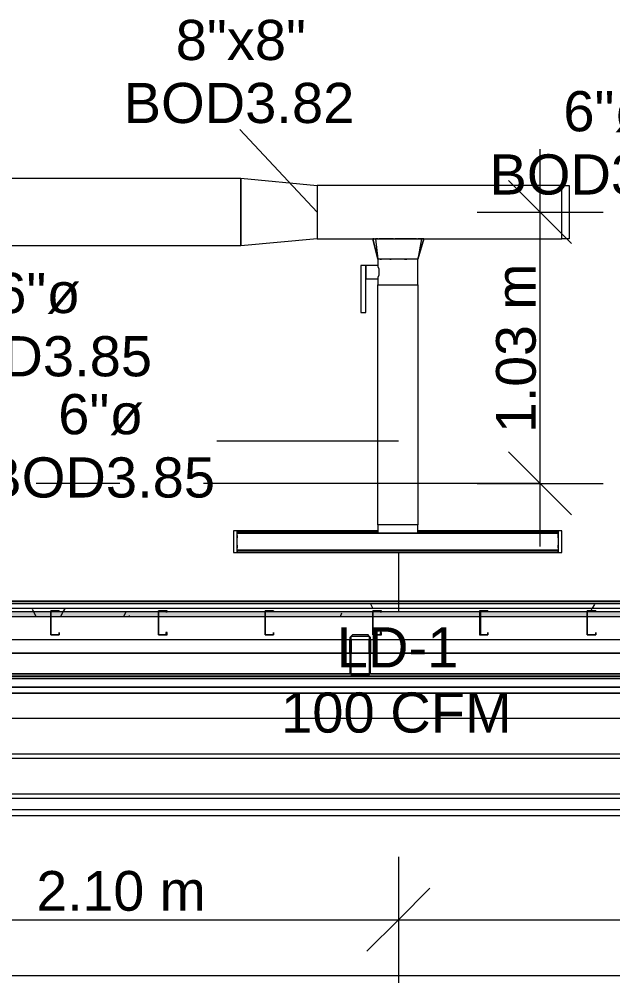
# Model space of a CAD drawing. Header units: metres. Extents: x -2 to 237, y -8 to 52.
# Drawn here: x 18.839 to 21.084, y 7.315 to 10.957 of the extents above; entities that cross this region are included whole.
import ezdxf

# ---------------------------------------------------------------- set-up
doc = ezdxf.new("R2010")
doc.units = ezdxf.units.M
doc.layers.add('HVAC - Ductos', color=5, linetype='Continuous', lineweight=0)
doc.layers.add('PDF_Text', color=7, linetype='Continuous', lineweight=0)
doc.layers.add('PDF_Geometry', color=7, linetype='Continuous', lineweight=0, true_color=0xaaaaaa)
doc.layers.add('PDF_Solid Fills', color=7, linetype='Continuous', lineweight=0, true_color=0xffffff)
doc.styles.add('PDF Helvetica', font='')
doc.styles.get('PDF Helvetica').set_extended_font_data('Helvetica')

msp = doc.modelspace()

# ---------------------------------------------------------------- hatches: boundary and pattern name
at = {"layer": 'PDF_Solid Fills', "lineweight": 0, "transparency": 33554559}
h = msp.add_hatch(color=256, dxfattribs=at)
h.paths.add_polyline_path([(12.8691, 8.6982), (12.8691, 8.7165), (12.4614, 8.7165), (12.4614, 8.6982)])
h.paths.add_polyline_path([(58.328, 8.6982), (60.1333, 8.6982), (60.1333, 8.7165), (58.328, 8.7165)])
h.paths.add_polyline_path([(58.3235, 8.6982), (58.3235, 8.7165), (57.5171, 8.7165), (57.5171, 8.6982)])
h.paths.add_polyline_path([(57.5125, 8.6982), (57.5125, 8.7165), (55.4875, 8.7165), (55.4875, 8.6982)])
h.paths.add_polyline_path([(55.4829, 8.6982), (55.4829, 8.7165), (53.4578, 8.7165), (53.4578, 8.6982)])
h.paths.add_polyline_path([(53.4532, 8.6982), (53.4532, 8.7165), (52.6469, 8.7165), (52.6469, 8.6982)])
h.paths.add_polyline_path([(52.6423, 8.6982), (52.6423, 8.7165), (50.6171, 8.7165), (50.6171, 8.6982)])
h.paths.add_polyline_path([(50.6126, 8.6982), (50.6126, 8.7165), (48.5875, 8.7165), (48.5875, 8.6982)])
h.paths.add_polyline_path([(48.583, 8.6982), (48.583, 8.7165), (47.7766, 8.7165), (47.7766, 8.6982)])
h.paths.add_polyline_path([(47.772, 8.6982), (47.772, 8.7165), (45.7469, 8.7165), (45.7469, 8.6982)])
h.paths.add_polyline_path([(45.7423, 8.6982), (45.7423, 8.7165), (42.9063, 8.7165), (42.9063, 8.6982)])
h.paths.add_polyline_path([(42.9017, 8.6982), (42.9017, 8.7165), (40.8767, 8.7165), (40.8767, 8.6982)])
h.paths.add_polyline_path([(40.8721, 8.6982), (40.8721, 8.7165), (38.0361, 8.7165), (38.0361, 8.6982)])
h.paths.add_polyline_path([(38.0315, 8.6982), (38.0315, 8.7165), (36.0064, 8.7165), (36.0064, 8.6982)])
h.paths.add_polyline_path([(36.0018, 8.6982), (36.0018, 8.7165), (35.1954, 8.7165), (35.1954, 8.6982)])
h.paths.add_polyline_path([(35.1908, 8.6982), (35.1908, 8.7165), (33.1658, 8.7165), (33.1658, 8.6982)])
h.paths.add_polyline_path([(33.1612, 8.6982), (33.1612, 8.7165), (31.1361, 8.7165), (31.1361, 8.6982)])
h.paths.add_polyline_path([(31.1315, 8.6982), (31.1315, 8.7165), (30.3252, 8.7165), (30.3252, 8.6982)])
h.paths.add_polyline_path([(30.3206, 8.6982), (30.3206, 8.7165), (28.2955, 8.7165), (28.2955, 8.6982)])
h.paths.add_polyline_path([(28.2909, 8.6982), (28.2909, 8.7165), (26.2659, 8.7165), (26.2659, 8.6982)])
h.paths.add_polyline_path([(26.2613, 8.6982), (26.2613, 8.7165), (25.4549, 8.7165), (25.4549, 8.6982)])
h.paths.add_polyline_path([(25.4503, 8.6982), (25.4503, 8.7165), (23.4252, 8.7165), (23.4252, 8.6982)])
h.paths.add_polyline_path([(23.4206, 8.6982), (23.4206, 8.7165), (20.5846, 8.7165), (20.5846, 8.6982)])
h.paths.add_polyline_path([(20.58, 8.6982), (20.58, 8.7165), (18.555, 8.7165), (18.555, 8.6982)])
h.paths.add_polyline_path([(18.5504, 8.6982), (18.5504, 8.7165), (15.7143, 8.7165), (15.7143, 8.6982)])
h.paths.add_polyline_path([(15.7097, 8.6982), (15.7097, 8.7165), (13.6846, 8.7165), (13.6846, 8.6982)])
h.paths.add_polyline_path([(13.6801, 8.6982), (13.6801, 8.7165), (12.8737, 8.7165), (12.8737, 8.6982)])
h = msp.add_hatch(color=256, dxfattribs=at)
h.paths.add_polyline_path([(20.1631, 8.4783), (20.1631, 8.4828), (20.0944, 8.4828), (20.1625, 8.4783)])
h.paths.add_polyline_path([(20.1677, 8.6203), (20.1631, 8.6203), (20.1631, 8.4828), (20.1677, 8.6189)])
h.paths.add_polyline_path([(20.1585, 8.6249), (20.1585, 8.6295), (20.099, 8.6295)])
h.paths.add_polyline_path([(20.0944, 8.6203), (20.0898, 8.6203), (20.0898, 8.4874)])

# ---------------------------------------------------------------- linework, layer by layer
at = {"layer": 'HVAC - Ductos', "lineweight": 0}
for points in [[(19.9661, 10.2285), (19.6728, 10.54)], [(20.8091, 8.9639), (20.8091, 10.4667)], [(20.69, 10.3476), (20.8091, 10.2285), (20.9282, 10.1093)], [(20.5708, 10.2285), (20.8091, 10.2285), (21.0473, 10.2285)], [(20.3601, 10.1276), (20.3463, 10.0498), (20.3418, 10.0498), (20.3372, 10.0498), (20.3235, 10.0498), (20.3097, 10.0498), (20.2914, 10.0498), (20.273, 10.0498), (20.2501, 10.0498), (20.2318, 10.0498), (20.2181, 10.0498), (20.2043, 10.0498), (20.1998, 10.0498), (20.1952, 10.0498), (20.1952, 10.0268), (20.1494, 10.0268), (20.131, 10.0268), (20.131, 9.8481), (20.1494, 9.8481), (20.1494, 10.0268), (20.1494, 10.0222), (20.1494, 10.0131), (20.1494, 10.0085), (20.1494, 10.0039), (20.1494, 9.9948), (20.1494, 9.9902), (20.1494, 9.9856), (20.1494, 9.981), (20.1494, 9.9764), (20.1952, 9.9764), (20.1952, 9.9536), (20.1998, 9.9536), (20.2043, 9.9536), (20.2181, 9.9536), (20.2318, 9.9536), (20.2501, 9.9536), (20.273, 9.9536), (20.2914, 9.9536), (20.3097, 9.9536), (20.3235, 9.9536), (20.3372, 9.9536), (20.3463, 9.9536), (20.3463, 9.0464), (20.3418, 9.0464), (20.3372, 9.0464), (20.3235, 9.0464), (20.3097, 9.0464), (20.2914, 9.0464), (20.273, 9.0464), (20.2547, 9.0464), (20.2364, 9.0464), (20.2181, 9.0464), (20.2089, 9.0464), (20.1998, 9.0464), (20.1952, 9.0464), (20.1952, 9.0143), (20.1998, 9.0143), (20.2089, 9.0143), (20.2181, 9.0143), (20.2364, 9.0143), (20.2547, 9.0143), (20.273, 9.0143), (20.2914, 9.0143), (20.3097, 9.0143), (20.3235, 9.0143), (20.3372, 9.0143), (20.3418, 9.0143), (20.3463, 9.0143), (20.3463, 9.0464), (20.3372, 9.0464), (20.3235, 9.0464), (20.3097, 9.0464), (20.2914, 9.0464), (20.273, 9.0464), (20.2501, 9.0464), (20.2318, 9.0464), (20.2181, 9.0464), (20.2043, 9.0464), (20.1998, 9.0464), (20.1952, 9.0464), (20.1952, 9.9536), (20.1998, 9.9536), (20.2043, 9.9536), (20.2181, 9.9536), (20.2318, 9.9536), (20.2501, 9.9536), (20.273, 9.9536), (20.2914, 9.9536), (20.3097, 9.9536), (20.3235, 9.9536), (20.3372, 9.9536), (20.3463, 9.9536), (20.3463, 10.0498)], [(20.1952, 10.1276), (20.186, 10.1276), (20.1952, 10.0498), (20.1768, 10.1276), (20.1814, 10.1276), (20.1768, 10.1276), (20.1952, 10.0498)], [(20.2547, 10.1276), (20.2501, 10.1276), (20.2364, 10.1276), (20.2272, 10.1276), (20.2226, 10.1276), (20.2181, 10.1276), (20.1998, 10.1276)], [(20.3418, 10.1276), (20.3281, 10.1276), (20.3189, 10.1276), (20.3143, 10.1276), (20.3051, 10.1276), (20.2914, 10.1276), (20.2868, 10.1276), (20.2822, 10.1276), (20.2593, 10.1276)], [(20.3647, 10.1276), (20.3693, 10.1276), (20.3647, 10.1276), (20.3601, 10.1276), (20.3555, 10.1276), (20.3463, 10.1276)], [(20.3693, 10.1276), (20.3463, 10.0498), (20.3693, 10.1276)], [(20.1952, 10.0268), (20.1952, 10.0222), (20.1998, 10.0131), (20.1998, 10.0085), (20.1998, 9.9994), (20.1998, 9.9902), (20.1952, 9.981), (20.1952, 9.9764)], [(20.1998, 10.0498), (20.1998, 10.0498)], [(20.1998, 10.0498), (20.1998, 10.0498)], [(20.273, 9.3625), (19.5858, 9.3625)], [(20.69, 9.3213), (20.8091, 9.2021), (20.9282, 9.0831)], [(20.5708, 9.2021), (20.8091, 9.2021), (21.0473, 9.2021)], [(20.3463, 9.0464), (20.3463, 9.0464)], [(19.6637, 9.0006), (19.6637, 9.0234), (19.6637, 9.0189), (20.1952, 9.0189)], [(20.1952, 9.0234), (19.6637, 9.0234)], [(20.8779, 9.0006), (20.8779, 9.0234), (20.8779, 9.0189), (20.3463, 9.0189)], [(20.8779, 9.0234), (20.3463, 9.0234)], [(20.8779, 8.9639), (20.8779, 8.941), (20.8779, 8.9456), (19.6637, 8.9456), (19.6637, 8.941), (19.6637, 8.9639)], [(19.6637, 8.941), (20.8779, 8.941)], [(20.273, 8.941), (20.273, 8.7211)]]:
    msp.add_lwpolyline(points, dxfattribs=at)
for points in [[(17.3362, 10.3568), (19.6774, 10.3568), (19.6774, 10.1001), (17.3362, 10.1001)], [(19.9661, 10.1276), (20.8915, 10.1276), (20.8915, 10.3292), (19.9661, 10.3292), (19.9661, 10.1276), (19.6774, 10.1001), (19.6774, 10.3568), (19.9661, 10.3292)], [(20.9191, 10.3292), (20.9191, 10.1276), (20.8915, 10.1276), (20.8915, 10.3292)], [(20.2043, 10.0498), (20.2089, 10.0498)], [(20.241, 10.0498), (20.2456, 10.0498)], [(20.2959, 10.0498), (20.3005, 10.0498), (20.3051, 10.0498), (20.3005, 10.0498)], [(19.65, 8.941), (19.6637, 8.941), (19.6637, 9.0234), (19.65, 9.0234)], [(19.6637, 9.0143), (20.8779, 9.0143), (19.6637, 9.0143), (20.8779, 9.0143), (20.8779, 8.9502), (19.6637, 8.9502)], [(19.6637, 9.0051), (19.6637, 9.0006), (19.6637, 8.996), (19.6637, 9.0006)], [(20.8915, 8.941), (20.8915, 9.0234), (20.8779, 9.0234), (20.8779, 8.941)], [(20.8779, 8.996), (20.8779, 9.0006), (20.8779, 9.0051), (20.8779, 9.0006)], [(19.6637, 8.9685), (19.6637, 8.9639), (19.6637, 8.9593), (19.6637, 8.9639)], [(20.8779, 8.9593), (20.8779, 8.9639), (20.8779, 8.9685), (20.8779, 8.9639)]]:
    msp.add_lwpolyline(points, close=True, dxfattribs=at)
at = {"layer": 'HVAC - Ductos', "color": 252, "lineweight": 0, "true_color": 0x939598}
for points in [[(7.6277, 7.9697), (12.466, 7.9697), (30.8566, 7.9697), (40.0566, 7.9697), (49.2518, 7.9697), (58.6855, 7.9697)], [(20.273, 7.791), (20.273, 7.5527), (20.273, 7.3145)], [(20.3921, 7.6719), (20.273, 7.5527), (20.1539, 7.4337)], [(7.6277, 7.5527), (9.9048, 7.5527), (12.466, 7.5527), (13.79, 7.5527), (15.9755, 7.5527), (18.1701, 7.5527), (20.273, 7.5527), (22.9716, 7.5527), (25.1708, 7.5527), (27.3654, 7.5527), (29.5646, 7.5527)], [(7.6277, 7.342), (58.6855, 7.342)]]:
    msp.add_lwpolyline(points, dxfattribs=at)
at = {"layer": 'PDF_Geometry', "lineweight": 0}
for points in [[(19.2193, 9.2021), (18.9031, 9.2021)], [(20.8045, 9.2021), (19.5354, 9.2021)], [(60.1333, 8.6111), (12.4614, 8.6111), (12.4614, 8.7485), (60.1333, 8.7485)], [(12.5668, 8.7485), (21.5605, 8.7485)], [(21.5605, 8.7485), (12.5668, 8.7485)], [(12.5668, 8.7485), (21.5605, 8.7485)], [(21.5605, 8.7485), (12.5668, 8.7485)], [(12.5668, 8.7485), (21.5605, 8.7485)], [(21.5605, 8.7485), (12.5668, 8.7485)], [(12.5668, 8.7485), (21.5605, 8.7485)], [(21.5605, 8.7485), (12.5668, 8.7485)], [(12.5668, 8.7485), (21.5605, 8.7485)], [(21.5605, 8.7485), (12.5668, 8.7485)], [(12.4614, 8.7302), (60.1333, 8.7302)], [(20.58, 8.7165), (20.1768, 8.7165), (19.7691, 8.7165), (19.3659, 8.7165), (18.9582, 8.7165), (18.555, 8.7165)], [(23.4206, 8.7165), (23.0175, 8.7165), (22.6097, 8.7165), (22.2065, 8.7165), (21.7987, 8.7165), (21.3955, 8.7165), (20.9878, 8.7165), (20.5846, 8.7165)], [(20.58, 8.6982), (20.1768, 8.6982), (19.7691, 8.6982), (19.3659, 8.6982), (18.9582, 8.6982), (18.555, 8.6982)], [(23.4206, 8.6982), (23.0175, 8.6982), (22.6097, 8.6982), (22.2065, 8.6982), (21.7987, 8.6982), (21.3955, 8.6982), (20.9878, 8.6982), (20.5846, 8.6982)], [(20.0898, 8.5607), (20.0898, 8.6111)], [(20.0944, 8.6111), (20.0944, 8.5607)], [(20.1631, 8.5607), (20.1631, 8.6111)], [(20.1677, 8.6111), (20.1677, 8.5607)], [(20.1631, 8.5149), (20.1677, 8.5195)], [(20.1218, 8.4782), (20.1264, 8.4828)], [(20.0898, 8.4095), (20.1677, 8.4095)], [(21.6659, 8.0109), (18.5962, 8.0109), (18.6008, 8.0109), (15.5311, 8.0109), (15.5357, 8.0109), (12.466, 8.0109), (12.466, 7.9926), (12.466, 7.9789), (12.466, 7.9651), (12.466, 7.9559), (12.466, 7.9468), (15.5357, 7.9468), (15.5357, 7.9559), (15.5357, 7.9651), (15.5357, 7.9789), (15.5357, 7.9926), (15.5357, 8.0109), (15.5357, 8.3408), (15.5311, 8.3408), (15.5311, 8.0109)], [(21.6659, 8.3408), (21.675, 8.3408), (21.6888, 8.3408), (21.6796, 8.3408), (21.6888, 8.3408), (21.6384, 8.3408), (21.5971, 8.3408), (21.6384, 8.3408), (21.6521, 8.3408), (21.6475, 8.3408), (21.6521, 8.3408), (21.6521, 8.0109), (18.6099, 8.0109), (18.6099, 8.3408), (18.6236, 8.3408), (18.6145, 8.3408), (18.6236, 8.3408), (18.5732, 8.3408), (18.5778, 8.3408), (18.5732, 8.3408), (18.587, 8.3408)], [(18.6008, 8.0109), (18.5962, 8.0109), (18.5962, 7.9926), (18.5962, 7.9789), (18.5962, 7.9651), (18.5962, 7.9559), (18.5962, 7.9468), (21.6659, 7.9468), (21.6659, 7.9559), (21.6659, 7.9651), (21.6659, 7.9789), (21.6659, 7.9926), (21.6659, 8.0109), (21.6659, 8.3408), (21.6613, 8.3408), (21.6475, 8.3408), (21.6613, 8.3408), (21.6659, 8.3408), (21.675, 8.3408)], [(21.6521, 8.3133), (18.6099, 8.3133)], [(18.6099, 8.1804), (21.6521, 8.1804)], [(21.6521, 8.1621), (18.6099, 8.1621)]]:
    msp.add_lwpolyline(points, dxfattribs=at)
for points in [[(12.5668, 8.7577), (21.5605, 8.7577)], [(12.5668, 8.7577), (21.5605, 8.7577)], [(18.9902, 8.7211), (18.9582, 8.7211), (18.9582, 8.6295), (18.9902, 8.6295), (18.9902, 8.6386), (18.9902, 8.6295), (18.9582, 8.6295), (18.9582, 8.7211), (18.9902, 8.7211), (18.9902, 8.7165)], [(19.3979, 8.7211), (19.3659, 8.7211), (19.3659, 8.6295), (19.3979, 8.6295), (19.3979, 8.6386), (19.3934, 8.6386), (19.3934, 8.6295), (19.3659, 8.6295), (19.3659, 8.7211), (19.3934, 8.7211), (19.3934, 8.7165), (19.3979, 8.7165)], [(19.8011, 8.7211), (19.7737, 8.7211), (19.7691, 8.7211), (19.7691, 8.6295), (19.7737, 8.6295), (19.8011, 8.6295), (19.8011, 8.6386), (19.8011, 8.6295), (19.7737, 8.6295), (19.7691, 8.6295), (19.7691, 8.7211), (19.7737, 8.7211), (19.8011, 8.7211), (19.8011, 8.7165)], [(20.2089, 8.7211), (20.1768, 8.7211), (20.1768, 8.6295), (20.2089, 8.6295), (20.2089, 8.6386), (20.2043, 8.6386), (20.2043, 8.6295), (20.1768, 8.6295), (20.1768, 8.7211), (20.2043, 8.7211), (20.2043, 8.7165), (20.2089, 8.7165)], [(20.6121, 8.7211), (20.5846, 8.7211), (20.58, 8.7211), (20.58, 8.6295), (20.5846, 8.6295), (20.6121, 8.6295), (20.6121, 8.6386), (20.6121, 8.6295), (20.5846, 8.6295), (20.5846, 8.7211), (20.6121, 8.7211), (20.6121, 8.7165)], [(21.0199, 8.7211), (20.9878, 8.7211), (20.9878, 8.6295), (21.0199, 8.6295), (21.0199, 8.6386), (21.0199, 8.6295), (20.9878, 8.6295), (20.9878, 8.7211), (21.0199, 8.7211), (21.0199, 8.7165)], [(20.0898, 8.4874), (20.0944, 8.4782), (20.099, 8.4782), (20.1585, 8.4782), (20.1631, 8.4782), (20.1677, 8.4874), (20.1677, 8.6203), (20.1631, 8.6249), (20.1585, 8.6295), (20.099, 8.6295), (20.0944, 8.6249), (20.0898, 8.6203)], [(20.1585, 8.4828), (20.099, 8.4828), (20.0944, 8.4828), (20.0944, 8.4874), (20.0944, 8.6203), (20.0944, 8.6249), (20.099, 8.6249), (20.1585, 8.6249), (20.1631, 8.6249), (20.1631, 8.6203), (20.1631, 8.4874), (20.1631, 8.4828)], [(20.0898, 8.5607), (18.6328, 8.5607)], [(20.1264, 8.5607), (20.0944, 8.5607), (20.1264, 8.5607), (20.1631, 8.5607)], [(20.1677, 8.5607), (21.5788, 8.5607)], [(20.0898, 8.4828), (18.6328, 8.4828)], [(20.1264, 8.4736), (18.6649, 8.4736)], [(20.1264, 8.4645), (18.6649, 8.4645)], [(20.1264, 8.4828), (20.0944, 8.4828)], [(20.1631, 8.4828), (20.1264, 8.4828)], [(21.5971, 8.4736), (20.1264, 8.4736)], [(21.5971, 8.4645), (20.1264, 8.4645)], [(21.5788, 8.4828), (20.1677, 8.4828)], [(20.1264, 8.4325), (18.6649, 8.4325)], [(21.5971, 8.4325), (20.1264, 8.4325)], [(21.5971, 8.4095), (20.1264, 8.4095), (18.6649, 8.4095), (20.1264, 8.4095)]]:
    msp.add_lwpolyline(points, close=True, dxfattribs=at)
at = {"layer": 'PDF_Geometry', "color": 254, "lineweight": 0, "true_color": 0xeaeaea}
for points in [[(19.7278, 8.7485), (19.7278, 8.7485)], [(20.1768, 8.7302), (20.1677, 8.7485)], [(21.0153, 8.744), (21.0061, 8.7302), (21.0015, 8.7211)], [(18.9031, 8.6982), (18.894, 8.7165), (18.8894, 8.7257)], [(19.0131, 8.7302), (19.0039, 8.7165), (18.9948, 8.6982)], [(19.2422, 8.7165), (19.2331, 8.6982)], [(20.0577, 8.7119), (20.0532, 8.6982)], [(20.1768, 8.7302), (20.1768, 8.7302)], [(21.0015, 8.7165), (21.0015, 8.7165)], [(19.2559, 8.6982), (19.2559, 8.7028)]]:
    msp.add_lwpolyline(points, dxfattribs=at)
at = {"layer": 'PDF_Geometry', "color": 254, "lineweight": 0, "true_color": 0xd2d2d2}
for points in [[(18.981, 8.7211), (18.981, 8.7211)], [(20.9878, 8.7165), (20.9878, 8.7165)], [(20.9924, 8.7211), (20.9924, 8.7211)], [(18.9582, 8.6982), (18.9582, 8.6982)], [(19.3934, 8.634), (19.3979, 8.634)], [(19.3934, 8.6295), (19.3934, 8.6295)], [(19.7737, 8.6295), (19.7737, 8.6295)]]:
    msp.add_lwpolyline(points, dxfattribs=at)
at = {"layer": 'PDF_Geometry', "color": 252, "lineweight": 0, "true_color": 0x939598}
msp.add_lwpolyline([(18.6099, 8.0293), (21.6521, 8.0293)], dxfattribs=at)

# ---------------------------------------------------------------- texts
at = {"layer": 'PDF_Text', "lineweight": 0, "char_height": 0.1519, "attachment_point": 4, "style": 'PDF Helvetica'}
for s, insert in [('8"x8"', (19.4308, 10.8779)), ('BOD3.82', (19.2338, 10.6397)), ('6"ø', (20.897, 10.6076)), ('BOD3.77', (20.6175, 10.3694)), ('6"ø', (18.7481, 9.9203)), ('BOD3.85', (18.4686, 9.6821)), ('6"ø', (18.9864, 9.4622)), ('BOD3.85', (18.7069, 9.2239)), ('LD-1', (20.0402, 8.5825)), ('100 CFM', (19.8294, 8.3351))]:
    msp.add_mtext(s, dxfattribs=dict(at, insert=insert))
at = {"layer": 'PDF_Text', "lineweight": 0, "insert": (20.7186, 9.393), "char_height": 0.15002, "attachment_point": 4, "rotation": 90, "style": 'PDF Helvetica'}
msp.add_mtext('1.03 m', dxfattribs=at)
at = {"layer": 'PDF_Text', "color": 252, "lineweight": 0, "true_color": 0x939598, "insert": (18.9039, 7.6608), "char_height": 0.15002, "attachment_point": 4, "style": 'PDF Helvetica'}
msp.add_mtext('2.10 m', dxfattribs=at)

doc.saveas('drawing.dxf')
